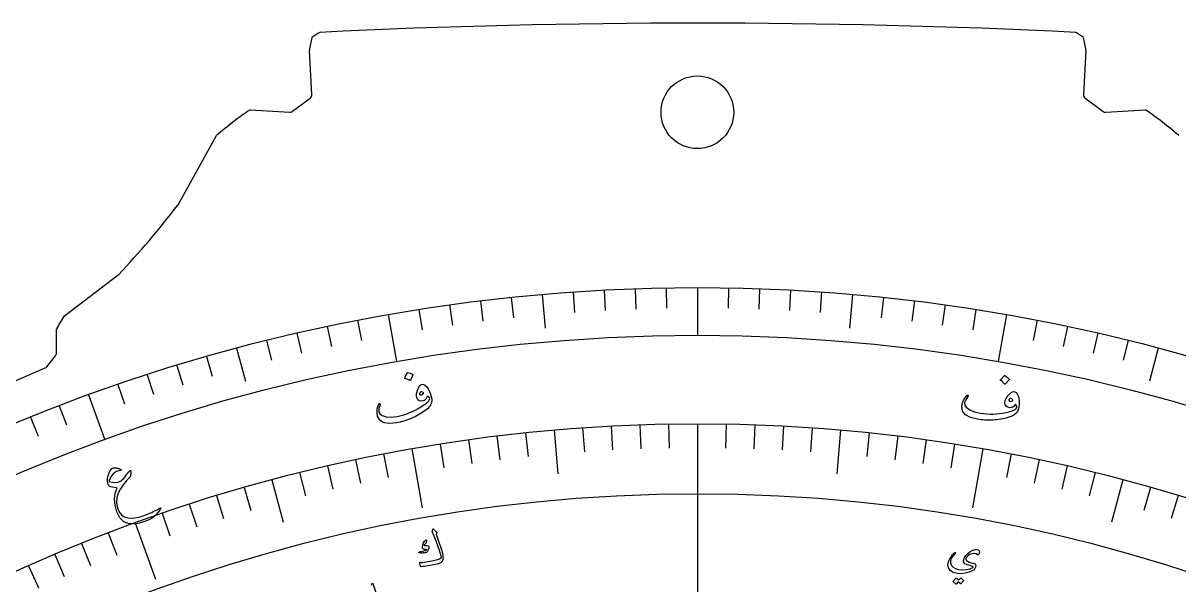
# Model space of a CAD drawing. Header units: millimetres. Extents: x -62 to 62, y -62 to 70.
# Drawn here: x -23.01 to 16.43, y 50.61 to 69.79 of the extents above; entities that cross this region are included whole.
import ezdxf

# ---------------------------------------------------------------- set-up
doc = ezdxf.new("R2010")
doc.units = ezdxf.units.MM
for name, color, linetype in [('CUT_INNER', 6, 'Continuous'), ('CUT_OUTER', 1, 'Continuous'), ('ENGRAVE', 7, 'Continuous'), ('ENGRAVE_FINE', 8, 'Continuous'), ('TEXT', 5, 'Continuous')]:
    doc.layers.add(name, color=color, linetype=linetype)

msp = doc.modelspace()

# ---------------------------------------------------------------- linework, layer by layer
at = {"layer": 'CUT_INNER'}
msp.add_circle((0, 66.7484), 1.24, dxfattribs=at)
at = {"layer": 'CUT_OUTER'}
for points in [[(-13.1565, 67.357), (-13.2399, 68.859), (-13.24, 68.8622)], [(13.2629, 68.8621), (13.2629, 68.859), (13.1795, 67.357)], [(-13.8122, 66.7817), (-13.2163, 67.2287)], [(13.2392, 67.2287), (13.8351, 66.7817)], [(-15.265, 66.8364), (-15.2612, 66.8364), (-13.9115, 66.752)], [(13.9345, 66.752), (15.2847, 66.8364), (15.2885, 66.8364)], [(-17.7314, 63.5796), (-17.7235, 63.5922), (-16.412, 65.9529), (-16.41, 65.9561)], [(-21.605, 59.7927), (-21.6023, 59.795), (-19.7685, 61.1917), (-19.7563, 61.2021)], [(-21.8693, 58.5242), (-21.8693, 59.3492), (-21.8691, 59.3526)], [(-22.1981, 58.0606), (-21.9021, 58.4305)], [(-26.21, 56.1874), (-26.0978, 56.3556), (-26.0957, 56.3585), (-26.0925, 56.36), (-22.2557, 58.0166)]]:
    msp.add_lwpolyline(points, dxfattribs=at)
for centre, radius, start, end in [((-11.249, 66.7339), 3.1965, 120.84507, 126.53495), ((0.0115, -193.525), 263.3194, 87.1921, 92.8079), ((11.2688, 66.7291), 3.2022, 53.4701, 59.14988), ((-7.9898, 68.0404), 5.3141, 166.26392, 171.10451), ((8.7667, 68.1913), 4.546, 8.48601, 14.1452), ((-13.3063, 67.3487), 0.15, 306.8699, 3.17859), ((13.3292, 67.3487), 0.15, 176.82141, 233.1301), ((-7.2425, 55.2168), 14.12, 124.62191, 130.48527), ((-13.9022, 66.9017), 0.15, 266.42367, 306.8699), ((13.9251, 66.9017), 0.15, 233.1301, 273.57477), ((7.3091, 55.2791), 14.0443, 49.48493, 55.37793), ((-40.7986, 81.1748), 29.0119, 316.49377, 322.66426), ((-16.8892, 56.6637), 5.6594, 146.43523, 151.63346), ((-22.0193, 58.5242), 0.15, 321.34019, 0), ((-22.3152, 58.1543), 0.15, 293.35223, 321.34019)]:
    msp.add_arc(centre, radius, start, end, dxfattribs=at)
at = {"layer": 'ENGRAVE'}
for points in [[(0, 60.76), (0, 59.1325)], [(-5.2956, 60.5288), (-5.1943, 59.3707)], [(5.2956, 60.5288), (5.1943, 59.3707)], [(-10.5509, 59.8369), (-10.2683, 58.2341)], [(10.5509, 59.8369), (10.2683, 58.2341)], [(-15.7258, 58.6897), (-15.425, 57.5668)], [(15.7258, 58.6897), (15.425, 57.5668)], [(-20.7811, 57.0957), (-20.2245, 55.5664)], [(0, 56.11), (0, 49.29)], [(-4.8903, 55.8965), (-4.7595, 54.4018)], [(4.8903, 55.8965), (4.7595, 54.4018)], [(-9.7434, 55.2576), (-9.3881, 53.2426)], [(9.7434, 55.2576), (9.3881, 53.2426)], [(-14.5223, 54.1981), (-14.134, 52.7488)], [(14.5223, 54.1981), (14.134, 52.7488)], [(-19.1908, 52.7262), (-18.491, 50.8035)]]:
    msp.add_lwpolyline(points, dxfattribs=at)
for radius in [60.76, 60.76, 59.1325, 56.11, 56.11, 53.723]:
    msp.add_circle((0, 0), radius, dxfattribs=at)
at = {"layer": 'ENGRAVE_FINE'}
for points in [[(-1.0604, 60.7507), (-1.0482, 60.0534)], [(1.0604, 60.7507), (1.0482, 60.0534)], [(-6.3511, 60.4272), (-6.2782, 59.7335)], [(-4.2384, 60.612), (-4.1897, 59.9162)], [(-3.1799, 60.6767), (-3.1434, 59.9802)], [(-2.1205, 60.723), (-2.0962, 60.0259)], [(2.1205, 60.723), (2.0962, 60.0259)], [(3.1799, 60.6767), (3.1434, 59.9802)], [(4.2384, 60.612), (4.1897, 59.9162)], [(6.3511, 60.4272), (6.2782, 59.7335)], [(-9.505, 60.0119), (-9.3958, 59.323)], [(-8.4562, 60.1687), (-8.3591, 59.478)], [(-7.4048, 60.3071), (-7.3198, 59.6148)], [(7.4048, 60.3071), (7.3198, 59.6148)], [(8.4562, 60.1687), (8.3591, 59.478)], [(9.505, 60.0119), (9.3958, 59.323)], [(-11.5936, 59.6437), (-11.4605, 58.959)], [(11.5936, 59.6437), (11.4605, 58.959)], [(-13.668, 59.2027), (-13.5111, 58.5231)], [(-12.6327, 59.4322), (-12.4877, 58.75)], [(12.6327, 59.4322), (12.4877, 58.75)], [(13.668, 59.2027), (13.5111, 58.5231)], [(-14.6992, 58.9552), (-14.5304, 58.2784)], [(14.6992, 58.9552), (14.5304, 58.2784)], [(-16.7477, 58.4063), (-16.5555, 57.7358)], [(-17.7645, 58.1051), (-17.5606, 57.4381)], [(-18.7759, 57.7862), (-18.5603, 57.1228)], [(-19.7815, 57.4497), (-19.5544, 56.7902)], [(-21.7744, 56.7243), (-21.5245, 56.0732)], [(-22.7611, 56.3357), (-22.4998, 55.689)], [(-2.9366, 56.0331), (-2.8937, 55.2158)], [(-1.9582, 56.0758), (-1.9296, 55.2579)], [(-0.9793, 56.1015), (-0.965, 55.2832)], [(0.9793, 56.1015), (0.965, 55.2832)], [(1.9582, 56.0758), (1.9296, 55.2579)], [(2.9366, 56.0331), (2.8937, 55.2158)], [(-6.8381, 55.6918), (-6.7384, 54.8795)], [(-5.8651, 55.8026), (-5.7795, 54.9887)], [(-3.914, 55.9733), (-3.8569, 55.1569)], [(3.914, 55.9733), (3.8569, 55.1569)], [(5.8651, 55.8026), (5.7795, 54.9887)], [(6.8381, 55.6918), (6.7384, 54.8795)], [(-8.7775, 55.4192), (-8.6495, 54.6109)], [(-7.809, 55.5639), (-7.6951, 54.7535)], [(7.809, 55.5639), (7.6951, 54.7535)], [(8.7775, 55.4192), (8.6495, 54.6109)], [(-11.6659, 54.8839), (-11.4958, 54.0833)], [(-10.7063, 55.0791), (-10.5501, 54.2757)], [(10.7063, 55.0791), (10.5501, 54.2757)], [(11.6659, 54.8839), (11.4958, 54.0833)], [(-13.5742, 54.4433), (-13.3762, 53.6492)], [(-12.622, 54.6719), (-12.4379, 53.8745)], [(12.622, 54.6719), (12.4379, 53.8745)], [(13.5742, 54.4433), (13.3762, 53.6492)], [(-16.405, 53.6583), (-16.1657, 52.8756)], [(-15.466, 53.9364), (-15.2404, 53.1497)], [(15.466, 53.9364), (15.2404, 53.1497)], [(16.405, 53.6583), (16.1657, 52.8756)], [(-17.3389, 53.3638), (-17.086, 52.5854)], [(-18.2676, 53.053), (-18.0012, 52.2792)], [(-20.108, 52.3832), (-19.8147, 51.6192)], [(-21.0192, 52.0243), (-20.7126, 51.2655)], [(-21.9239, 51.6495), (-21.6041, 50.8962)], [(-22.822, 51.259), (-22.4891, 50.5114)]]:
    msp.add_lwpolyline(points, dxfattribs=at)
at = {"layer": 'TEXT'}
for points in [[(-9.9054, 57.8549), (-9.903, 57.8581), (-9.8994, 57.8604), (-9.8944, 57.8618), (-9.8881, 57.8624), (-9.8413, 57.8524), (-9.7964, 57.8382), (-9.7535, 57.8196), (-9.7124, 57.7967), (-9.7082, 57.7929), (-9.7059, 57.7887), (-9.7056, 57.7842), (-9.7072, 57.7794), (-9.7845, 57.5937), (-9.7877, 57.589), (-9.7926, 57.5872), (-9.7991, 57.5882), (-9.8073, 57.5921), (-9.8143, 57.5954), (-9.8254, 57.6004), (-9.8405, 57.6069), (-9.8597, 57.615), (-9.8831, 57.6246), (-9.9112, 57.6357), (-9.9438, 57.6482), (-9.9811, 57.6623), (-9.9861, 57.6648), (-9.989, 57.6677), (-9.9895, 57.671), (-9.9879, 57.6747)], [(10.4795, 57.7536), (10.4828, 57.7559), (10.4871, 57.7568), (10.4922, 57.7564), (10.4983, 57.7548), (10.5389, 57.7294), (10.5762, 57.7007), (10.6102, 57.6685), (10.6409, 57.633), (10.6436, 57.6279), (10.6444, 57.6232), (10.6431, 57.6189), (10.6399, 57.6149), (10.5038, 57.4669), (10.4992, 57.4636), (10.494, 57.4635), (10.4882, 57.4667), (10.4818, 57.4732), (10.4763, 57.4787), (10.4676, 57.4871), (10.4556, 57.4984), (10.4404, 57.5126), (10.4217, 57.5296), (10.3991, 57.5496), (10.3727, 57.5726), (10.3425, 57.5985), (10.3386, 57.6026), (10.337, 57.6063), (10.3376, 57.6097), (10.3404, 57.6126)], [(-9.4286, 57.4487), (-9.3845, 57.4592), (-9.3374, 57.4495), (-9.2873, 57.4194), (-9.2343, 57.3691), (-9.1834, 57.3007), (-9.1395, 57.2165), (-9.1025, 57.1163), (-9.0725, 57.0003), (-9.0644, 56.9578), (-9.061, 56.9176), (-9.0623, 56.8799), (-9.0681, 56.8445), (-9.097, 56.7711), (-9.1455, 56.6977), (-9.2137, 56.6241), (-9.3015, 56.5503), (-9.3519, 56.5143), (-9.4043, 56.4796), (-9.4587, 56.446), (-9.515, 56.4136), (-9.5735, 56.3824), (-9.6343, 56.3522), (-9.6973, 56.3232), (-9.7625, 56.2952), (-9.8283, 56.2687), (-9.8928, 56.2443), (-9.9561, 56.2218), (-10.0182, 56.2013), (-10.0792, 56.1829), (-10.1393, 56.1668), (-10.1986, 56.1529), (-10.257, 56.1412), (-10.5049, 56.116), (-10.6964, 56.1463), (-10.832, 56.2328), (-10.9115, 56.3759), (-10.9199, 56.411), (-10.9256, 56.4518), (-10.9288, 56.4983), (-10.9293, 56.5504), (-10.925, 56.6085), (-10.9145, 56.6662), (-10.8978, 56.7233), (-10.875, 56.7798), (-10.8713, 56.7865), (-10.8664, 56.7917), (-10.8604, 56.7954), (-10.8532, 56.7977), (-10.846, 56.7981), (-10.8397, 56.7963), (-10.8345, 56.7923), (-10.8304, 56.7861), (-10.8276, 56.7789), (-10.8265, 56.772), (-10.8272, 56.7653), (-10.8297, 56.7588), (-10.867, 56.6305), (-10.8677, 56.5269), (-10.832, 56.4479), (-10.76, 56.3936), (-10.6163, 56.3499), (-10.4448, 56.34), (-10.2454, 56.3638), (-10.0177, 56.421), (-9.9191, 56.4535), (-9.8211, 56.4908), (-9.7237, 56.5329), (-9.627, 56.5798), (-9.5309, 56.6316), (-9.4356, 56.6881), (-9.3411, 56.7495), (-9.2474, 56.8156), (-9.1982, 56.8555), (-9.1627, 56.8957), (-9.1408, 56.9362), (-9.1325, 56.9771), (-9.1445, 57.0024), (-9.1607, 57.0248), (-9.1809, 57.0442), (-9.2052, 57.0607), (-9.2079, 57.0613), (-9.2107, 57.0593), (-9.2136, 57.0547), (-9.2168, 57.0475), (-9.2404, 56.9912), (-9.2699, 56.947), (-9.3054, 56.9148), (-9.3468, 56.8947), (-9.4261, 56.8805), (-9.4912, 56.8935), (-9.5421, 56.9338), (-9.5788, 57.0015), (-9.589, 57.0649), (-9.5808, 57.1459), (-9.5539, 57.2445), (-9.5082, 57.3607), (-9.4926, 57.3901), (-9.4741, 57.4146), (-9.4528, 57.4341), (-9.4286, 57.4487)], [(-9.353, 57.1411), (-9.3464, 57.1524), (-9.3456, 57.1627), (-9.3507, 57.1721), (-9.3617, 57.1805), (-9.4035, 57.1983), (-9.4379, 57.1986), (-9.4648, 57.1814), (-9.4842, 57.1467), (-9.4859, 57.1368), (-9.4852, 57.1284), (-9.4822, 57.1215), (-9.4769, 57.1161), (-9.4425, 57.1017), (-9.4104, 57.101), (-9.3805, 57.1141), (-9.353, 57.1411)], [(10.7886, 57.2089), (10.8337, 57.2037), (10.8746, 57.1784), (10.9114, 57.1331), (10.944, 57.0677), (10.9684, 56.986), (10.9809, 56.8918), (10.9814, 56.785), (10.9699, 56.6657), (10.9629, 56.623), (10.9524, 56.5841), (10.9383, 56.5491), (10.9207, 56.5178), (10.8685, 56.4587), (10.7978, 56.4063), (10.7085, 56.3605), (10.6008, 56.3212), (10.5411, 56.3047), (10.48, 56.2899), (10.4174, 56.277), (10.3534, 56.2658), (10.2877, 56.2564), (10.2204, 56.2489), (10.1512, 56.2431), (10.0803, 56.2391), (10.0095, 56.2368), (9.9405, 56.2359), (9.8733, 56.2364), (9.808, 56.2384), (9.7443, 56.242), (9.6823, 56.2474), (9.6219, 56.2546), (9.563, 56.2635), (9.3214, 56.3246), (9.1518, 56.4187), (9.054, 56.5463), (9.0282, 56.7079), (9.0324, 56.7439), (9.0409, 56.7842), (9.0539, 56.8289), (9.0712, 56.878), (9.0952, 56.9312), (9.1247, 56.9818), (9.1599, 57.0297), (9.2007, 57.075), (9.2065, 57.0801), (9.2128, 57.0833), (9.2198, 57.0847), (9.2273, 57.0844), (9.2342, 57.0823), (9.2394, 57.0784), (9.243, 57.0729), (9.2448, 57.0657), (9.245, 57.058), (9.2436, 57.0511), (9.2406, 57.0451), (9.236, 57.0398), (9.1571, 56.932), (9.1211, 56.8349), (9.1276, 56.7485), (9.1766, 56.6728), (9.2968, 56.5825), (9.4545, 56.5147), (9.6501, 56.4688), (9.8836, 56.4446), (9.9874, 56.4414), (10.0922, 56.443), (10.1981, 56.4492), (10.3051, 56.4603), (10.413, 56.476), (10.5219, 56.4966), (10.6317, 56.5219), (10.7423, 56.552), (10.8022, 56.5727), (10.8494, 56.5983), (10.8838, 56.6289), (10.9056, 56.6645), (10.9029, 56.6924), (10.8954, 56.7189), (10.8831, 56.7441), (10.8658, 56.7679), (10.8635, 56.7693), (10.8602, 56.7684), (10.8559, 56.7651), (10.8505, 56.7594), (10.809, 56.7146), (10.7661, 56.6831), (10.7218, 56.665), (10.676, 56.6603), (10.5966, 56.6741), (10.5399, 56.7085), (10.5059, 56.7638), (10.4945, 56.84), (10.5066, 56.9031), (10.5421, 56.9764), (10.6011, 57.0599), (10.6837, 57.1534), (10.7084, 57.1757), (10.7342, 57.1924), (10.7609, 57.2035), (10.7886, 57.2089)], [(10.7545, 56.894), (10.7645, 56.9023), (10.7688, 56.9118), (10.7672, 56.9223), (10.7598, 56.934), (10.7266, 56.965), (10.6944, 56.9771), (10.6632, 56.9701), (10.6331, 56.9441), (10.6281, 56.9354), (10.6259, 56.9272), (10.6264, 56.9197), (10.6295, 56.9129), (10.6569, 56.8875), (10.6868, 56.8759), (10.7194, 56.8781), (10.7545, 56.894)], [(-19.9897, 54.5705), (-19.9596, 54.5917), (-19.9232, 54.6044), (-19.8803, 54.6087), (-19.8311, 54.6045), (-19.805, 54.5996), (-19.7806, 54.5939), (-19.7579, 54.5875), (-19.7369, 54.5803), (-19.7176, 54.5725), (-19.7001, 54.5641), (-19.6844, 54.5553), (-19.6704, 54.5459), (-19.6597, 54.5358), (-19.6595, 54.5273), (-19.6697, 54.5203), (-19.6904, 54.5149), (-19.8205, 54.4773), (-19.928, 54.407), (-20.013, 54.3042), (-20.0751, 54.169), (-20.0755, 54.1616), (-20.0729, 54.1549), (-20.0673, 54.1491), (-20.0587, 54.1441), (-19.9605, 54.115), (-19.8632, 54.1075), (-19.7667, 54.1217), (-19.6711, 54.1574), (-19.6551, 54.1671), (-19.6357, 54.1833), (-19.6131, 54.2061), (-19.5871, 54.2355), (-19.5411, 54.2925), (-19.5004, 54.3429), (-19.4649, 54.3865), (-19.4348, 54.4235), (-19.41, 54.4537), (-19.3906, 54.4772), (-19.3766, 54.4941), (-19.368, 54.5043), (-19.3542, 54.5147), (-19.3443, 54.5133), (-19.3383, 54.5002), (-19.3361, 54.4752), (-19.3378, 54.4072), (-19.3419, 54.3555), (-19.3486, 54.3201), (-19.3577, 54.3011), (-19.3939, 54.2649), (-19.4314, 54.2245), (-19.4701, 54.1799), (-19.5101, 54.1311), (-19.5513, 54.078), (-19.5938, 54.0208), (-19.6374, 53.9592), (-19.6822, 53.8935), (-19.7642, 53.7408), (-19.8094, 53.5801), (-19.8181, 53.4116), (-19.7904, 53.2353), (-19.7588, 53.1455), (-19.714, 53.0678), (-19.6561, 53.0021), (-19.5852, 52.9483), (-19.4385, 52.8953), (-19.2502, 52.8911), (-19.0201, 52.9353), (-18.7478, 53.0273), (-18.7068, 53.0447), (-18.663, 53.0643), (-18.6163, 53.0861), (-18.5667, 53.11), (-18.5143, 53.1361), (-18.4595, 53.1645), (-18.402, 53.1952), (-18.342, 53.2283), (-18.3314, 53.2332), (-18.323, 53.2354), (-18.3168, 53.2347), (-18.3129, 53.2312), (-18.3157, 53.2062), (-18.3455, 53.1595), (-18.4022, 53.091), (-18.4856, 53.0007), (-18.5373, 52.9489), (-18.5838, 52.9075), (-18.6253, 52.8765), (-18.6617, 52.8558), (-18.8023, 52.7934), (-18.9328, 52.745), (-19.0532, 52.7106), (-19.1637, 52.6902), (-19.3877, 52.6933), (-19.5701, 52.7622), (-19.7111, 52.8972), (-19.8104, 53.0988), (-19.8688, 53.3276), (-19.8866, 53.5419), (-19.8635, 53.7417), (-19.7993, 53.927), (-19.8876, 53.933), (-19.9621, 53.9446), (-20.0226, 53.9619), (-20.0691, 53.9849), (-20.0835, 53.9958), (-20.0955, 54.0091), (-20.1051, 54.0249), (-20.1122, 54.0429), (-20.1233, 54.0947), (-20.1293, 54.1453), (-20.1304, 54.1948), (-20.1266, 54.2431), (-20.1067, 54.3448), (-20.0773, 54.4333), (-20.0383, 54.5086), (-19.9897, 54.5705)], [(-8.999, 52.5113), (-8.9875, 52.4965), (-8.9758, 52.4827), (-8.9639, 52.4697), (-8.9517, 52.4577), (-8.9392, 52.4466), (-8.9263, 52.4365), (-8.9129, 52.4273), (-8.8991, 52.419), (-8.8935, 52.414), (-8.8908, 52.4075), (-8.891, 52.3996), (-8.8942, 52.3902), (-8.9142, 52.3399), (-8.916, 52.3345), (-8.9172, 52.33), (-8.9178, 52.3264), (-8.9177, 52.3237), (-8.8715, 52.2049), (-8.8307, 52.0973), (-8.7952, 52.0011), (-8.765, 51.9161), (-8.7403, 51.8426), (-8.721, 51.7805), (-8.7072, 51.7298), (-8.6988, 51.6907), (-8.6863, 51.6163), (-8.6837, 51.5925), (-8.6821, 51.5684), (-8.6817, 51.544), (-8.6825, 51.5193), (-8.6844, 51.4943), (-8.6876, 51.4691), (-8.6921, 51.4434), (-8.698, 51.4175), (-8.7374, 51.3738), (-8.8335, 51.3323), (-8.9861, 51.2926), (-9.1954, 51.2542), (-9.2611, 51.2447), (-9.3223, 51.2376), (-9.3788, 51.2327), (-9.4308, 51.2302), (-9.4357, 51.2314), (-9.4396, 51.2337), (-9.4423, 51.2372), (-9.4438, 51.2419), (-9.4495, 51.2649), (-9.4544, 51.2858), (-9.4587, 51.3046), (-9.4624, 51.3215), (-9.4654, 51.3365), (-9.4678, 51.3499), (-9.4696, 51.3616), (-9.4709, 51.3716), (-9.4712, 51.3773), (-9.4698, 51.3808), (-9.4666, 51.3821), (-9.4617, 51.3811), (-9.4244, 51.3769), (-9.3774, 51.3774), (-9.3208, 51.3825), (-9.2544, 51.3923), (-9.0574, 51.4274), (-8.9048, 51.4638), (-8.7966, 51.5016), (-8.7329, 51.5412), (-8.7408, 51.5874), (-8.7645, 51.6698), (-8.8039, 51.7884), (-8.8592, 51.9431), (-8.916, 52.0977), (-8.9596, 52.2146), (-8.9899, 52.2936), (-9.0068, 52.335), (-9.0118, 52.3462), (-9.0165, 52.3568), (-9.0209, 52.3665), (-9.0249, 52.3756), (-9.0286, 52.3839), (-9.032, 52.3912), (-9.035, 52.3976), (-9.0376, 52.4031), (-9.0425, 52.4153), (-9.0449, 52.4273), (-9.045, 52.4391), (-9.0426, 52.4507), (-9.0232, 52.5134), (-9.0215, 52.5177), (-9.0193, 52.5207), (-9.0167, 52.5225), (-9.0137, 52.5229), (-9.0097, 52.5215), (-9.0059, 52.5191), (-9.0023, 52.5157), (-8.999, 52.5113)], [(-9.2533, 52.1418), (-9.2504, 52.1419), (-9.2477, 52.1413), (-9.2452, 52.1397), (-9.243, 52.1374), (-9.242, 52.1351), (-9.2414, 52.1326), (-9.2411, 52.1298), (-9.2412, 52.1268), (-9.2591, 52.0407), (-9.2615, 52.0318), (-9.2645, 52.0249), (-9.2681, 52.0197), (-9.2721, 52.0165), (-9.2904, 52.0076), (-9.3054, 51.9976), (-9.3173, 51.9864), (-9.3261, 51.974), (-9.3272, 51.9681), (-9.3233, 51.9627), (-9.3143, 51.9579), (-9.3003, 51.9535), (-9.2912, 51.9521), (-9.2819, 51.951), (-9.2723, 51.95), (-9.2625, 51.9494), (-9.2523, 51.9489), (-9.2417, 51.9488), (-9.2307, 51.9489), (-9.2191, 51.9492), (-9.1775, 51.9401), (-9.1593, 51.9094), (-9.1645, 51.8572), (-9.1929, 51.7834), (-9.2059, 51.7607), (-9.2193, 51.7424), (-9.2331, 51.7285), (-9.2473, 51.719), (-9.2636, 51.7124), (-9.2868, 51.7068), (-9.3167, 51.7021), (-9.3535, 51.6983), (-9.3724, 51.6968), (-9.3904, 51.6959), (-9.4076, 51.6958), (-9.4239, 51.6965), (-9.4393, 51.6976), (-9.4538, 51.6989), (-9.4673, 51.7003), (-9.4799, 51.7019), (-9.4879, 51.7046), (-9.494, 51.7083), (-9.4981, 51.7129), (-9.5002, 51.7185), (-9.5004, 51.7247), (-9.4983, 51.7295), (-9.494, 51.7329), (-9.4875, 51.735), (-9.4665, 51.7403), (-9.4427, 51.7459), (-9.416, 51.7518), (-9.3864, 51.7581), (-9.3311, 51.7698), (-9.2883, 51.7809), (-9.2579, 51.7915), (-9.2401, 51.8016), (-9.2379, 51.8039), (-9.237, 51.8065), (-9.2374, 51.8094), (-9.2389, 51.8128), (-9.2407, 51.8147), (-9.2435, 51.8163), (-9.2474, 51.8174), (-9.2525, 51.8182), (-9.2986, 51.8209), (-9.318, 51.8229), (-9.3351, 51.8268), (-9.3497, 51.8328), (-9.362, 51.8408), (-9.3729, 51.8507), (-9.3803, 51.8617), (-9.3842, 51.8737), (-9.3845, 51.8868), (-9.3721, 51.9774), (-9.3461, 52.0502), (-9.3065, 52.105), (-9.2533, 52.1418)], [(9.5586, 51.6389), (9.5124, 51.6643), (9.4577, 51.6751), (9.3943, 51.6711), (9.3224, 51.6523), (9.2751, 51.6305), (9.2338, 51.6017), (9.1986, 51.566), (9.1693, 51.5233), (9.1656, 51.5144), (9.1637, 51.5047), (9.1636, 51.4944), (9.1654, 51.4833), (9.1836, 51.4466), (9.2195, 51.415), (9.2731, 51.3883), (9.3442, 51.3666), (9.4146, 51.3458), (9.4641, 51.3224), (9.4928, 51.2962), (9.5008, 51.2674), (9.4919, 51.2119), (9.472, 51.1647), (9.441, 51.1258), (9.3989, 51.0952), (9.273, 51.0386), (9.1438, 51.0034), (9.011, 50.9894), (8.8746, 50.9966), (8.7304, 51.032), (8.6287, 51.095), (8.5694, 51.1858), (8.5524, 51.3045), (8.5606, 51.3668), (8.5807, 51.4325), (8.6127, 51.5017), (8.6566, 51.5744), (8.671, 51.5942), (8.6856, 51.6133), (8.7003, 51.6315), (8.7152, 51.6489), (8.7304, 51.6655), (8.7459, 51.6816), (8.7619, 51.6969), (8.7782, 51.7116), (8.7866, 51.7174), (8.7936, 51.7192), (8.7991, 51.7169), (8.8031, 51.7105), (8.8047, 51.7032), (8.8042, 51.6963), (8.8016, 51.6897), (8.7969, 51.6835), (8.7174, 51.5935), (8.6651, 51.509), (8.64, 51.43), (8.6418, 51.3567), (8.6736, 51.2744), (8.7296, 51.2106), (8.81, 51.1652), (8.9147, 51.1381), (9.0527, 51.1251), (9.1803, 51.1314), (9.2976, 51.157), (9.4046, 51.2022), (9.4113, 51.2064), (9.4144, 51.2113), (9.414, 51.2169), (9.41, 51.2231), (9.3915, 51.2367), (9.3579, 51.2514), (9.3091, 51.2673), (9.2451, 51.2844), (9.1805, 51.3044), (9.1328, 51.3288), (9.102, 51.3575), (9.0881, 51.3907), (9.0854, 51.4272), (9.0894, 51.4643), (9.1001, 51.502), (9.1176, 51.5403), (9.1654, 51.613), (9.2253, 51.6771), (9.2974, 51.7326), (9.3815, 51.7793), (9.4036, 51.79), (9.4248, 51.7988), (9.4451, 51.8059), (9.4645, 51.8112), (9.4828, 51.8148), (9.5001, 51.8168), (9.5164, 51.8172), (9.5315, 51.8161), (9.5886, 51.8), (9.6195, 51.7681), (9.6243, 51.7206), (9.6029, 51.6573), (9.5926, 51.6411), (9.5818, 51.6326), (9.5705, 51.6319), (9.5586, 51.6389)], [(8.9785, 50.8408), (8.9807, 50.8424), (8.9835, 50.843), (8.9869, 50.8428), (8.991, 50.8417), (9.0047, 50.8335), (9.0179, 50.8248), (9.0304, 50.8156), (9.0425, 50.806), (9.054, 50.7957), (9.0651, 50.7847), (9.0758, 50.7731), (9.086, 50.7607), (9.0878, 50.7571), (9.0882, 50.7536), (9.0873, 50.7502), (9.0851, 50.7468), (8.9929, 50.6443), (8.9907, 50.6431), (8.9878, 50.6436), (8.9843, 50.6458), (8.9801, 50.6497), (8.9773, 50.6531), (8.9727, 50.6579), (8.9662, 50.664), (8.9578, 50.6716), (8.9475, 50.6807), (8.9352, 50.6915), (8.9208, 50.7038), (8.9045, 50.7178), (8.8322, 50.6382), (8.8291, 50.6359), (8.8256, 50.6358), (8.8218, 50.638), (8.8175, 50.6423), (8.8139, 50.6461), (8.8081, 50.6518), (8.8001, 50.6594), (8.7899, 50.669), (8.7774, 50.6805), (8.7624, 50.6941), (8.7449, 50.7096), (8.7247, 50.7271), (8.7228, 50.7298), (8.7222, 50.7323), (8.7228, 50.7345), (8.7248, 50.7365), (8.8171, 50.8346), (8.8193, 50.8362), (8.8221, 50.8369), (8.8256, 50.8367), (8.8296, 50.8356), (8.8414, 50.8293), (8.8527, 50.8224), (8.8636, 50.8149), (8.8739, 50.8068), (8.8837, 50.7982), (8.8931, 50.7891), (8.9021, 50.7797), (8.9105, 50.7699)]]:
    msp.add_lwpolyline(points, close=True, dxfattribs=at)
msp.add_lwpolyline([(-11.1217, 50.598), (-11.1084, 50.646), (-11.0934, 50.6652), (-11.0768, 50.6554), (-11.0585, 50.6168), (-10.88, 50.0589)], dxfattribs=at)

doc.saveas('drawing.dxf')
